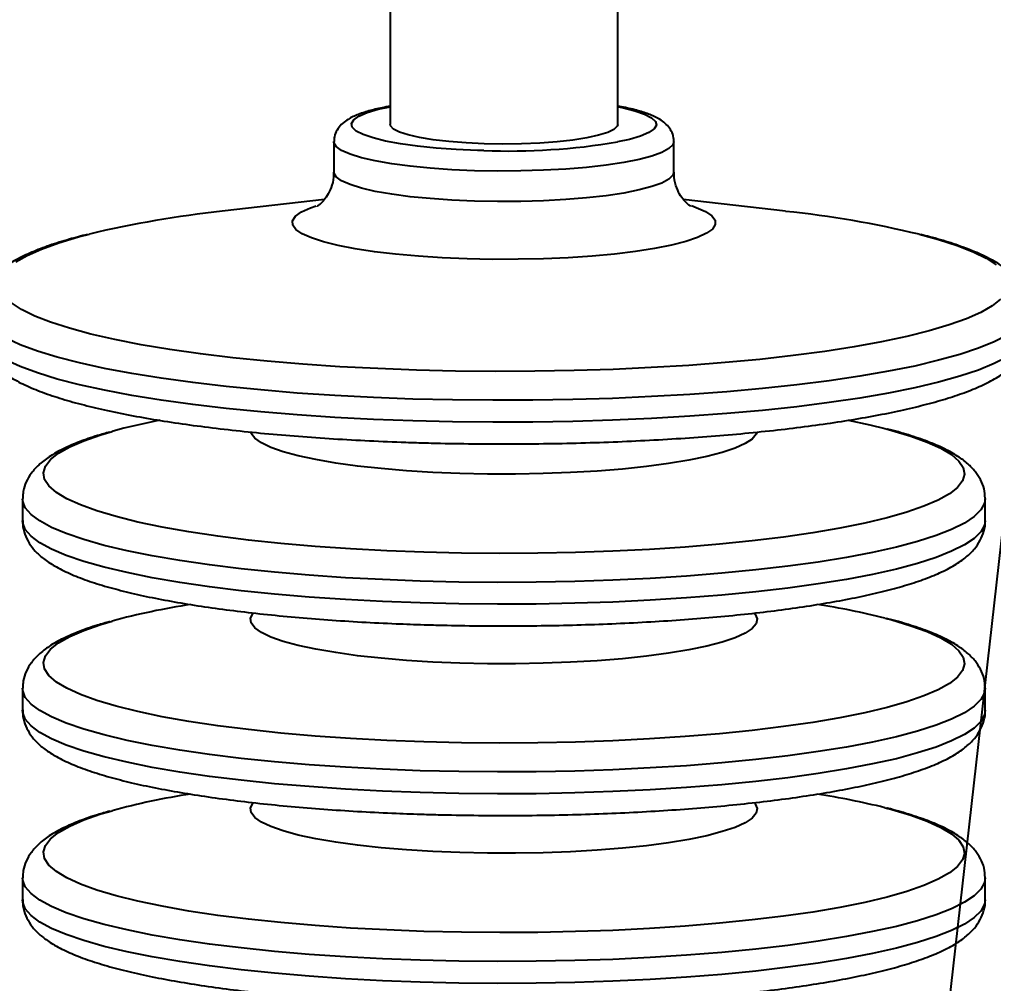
# Model space of a CAD drawing. Header units: millimetres. Extents: x 0 to 6631, y 0 to 4689.
# Drawn here: x 3397.6 to 3508.6, y 3960.4 to 4070.3 of the extents above; entities that cross this region are included whole.
import ezdxf

# ---------------------------------------------------------------- set-up
doc = ezdxf.new("R2010")
doc.units = ezdxf.units.MM
doc.header["$LTSCALE"] = 13
for name, color, linetype in [('几何体', 7, 'Continuous'), ('尺寸', 3, 'Continuous'), ('注释', 2, 'Continuous')]:
    doc.layers.add(name, color=color, linetype=linetype)
doc.styles.add('SLDTEXTSTYLE0', font='hyswlongfangsong.ttf')
doc.styles.get("Standard").update_dxf_attribs({"font": 'gbenor.shx', "bigfont": 'gbcbig.shx'})
doc.dimstyles.new('SLDDIMSTYLE0', dxfattribs={"dimtxt": 50, "dimasz": 40.8, "dimexe": 0, "dimexo": 0.0625, "dimgap": 12.5, "dimtad": 2, "dimdec": 0, "dimrnd": 1e-09, "dimzin": 12, "dimdsep": 46, "dimtxsty": 'SLDTEXTSTYLE0', "dimsah": 1, "dimcen": 0.09, "dimadec": 0, "dimazin": 3, "dimtfac": 1, "dimtdec": 0, "dimtmove": 0, "dimatfit": 0, "dimfxl": 1, "dimfrac": 2, "dimtolj": 1, "dimtzin": 12, "dimarcsym": 0})
doc.dimstyles.new('SLDDIMSTYLE2', dxfattribs={"dimtxt": 0.18, "dimasz": 40.8, "dimexe": 0, "dimexo": 0.0625, "dimgap": 0, "dimtad": 0, "dimtih": 1, "dimtoh": 1, "dimdec": 0, "dimrnd": 1e-09, "dimzin": 0, "dimdsep": 46, "dimtxsty": 'Standard', "dimsah": 1, "dimcen": 0.09, "dimadec": 0, "dimazin": 0, "dimtfac": 40.8, "dimtdec": 0, "dimtofl": 0, "dimtmove": 0, "dimatfit": 3, "dimfxl": 1, "dimfrac": 2, "dimtolj": 1, "dimtzin": 0, "dimarcsym": 0})

# ---------------------------------------------------------------- blocks, each defined once
blk = doc.blocks.new('*D18')
at = {"layer": 'Defpoints', "color": 0, "transparency": 16777216}
for p in [(3316.26, 4092.55), (3301.63, 4062.72), (3353.5, 4050.47), (3353.5, 3693.67), (3353.5, 3693.67)]:
    blk.add_point(p, dxfattribs=at)
at = {"layer": '尺寸', "color": 0, "lineweight": -2, "transparency": 16777216}
for p, q in [((3353.5, 4050.53), (3353.5, 4094.29)), ((3301.62, 4062.78), (3297.74, 4090.39))]:
    blk.add_line(p, q, dxfattribs=at)
for start, end in [(90, 98), (78.3245, 84.1623), (103.8377, 109.6755)]:
    blk.add_arc((3353.5, 3693.67), 400.61, start, end, dxfattribs=at)
at = {"layer": '尺寸', "color": 0, "transparency": 16777216}
for points in [[(3393.9, 4085.42), (3394.59, 4099), (3353.5, 4094.29)], [(3256.39, 4089.34), (3258.97, 4075.98), (3297.74, 4090.39)]]:
    blk.add_solid(points, dxfattribs=at)
at = {"layer": '尺寸', "color": 0, "transparency": 16777216, "insert": (3314.61, 4155.52), "char_height": 50, "attachment_point": 1, "rotation": 2.5305, "style": 'SLDTEXTSTYLE0'}
blk.add_mtext('\\A1;8°', dxfattribs=at)

msp = doc.modelspace()

# ---------------------------------------------------------------- linework, layer by layer
at = {"layer": '几何体'}
for p, q in [((3439.84, 4075.4), (3439.84, 4058.3)), ((3465.78, 4058.3), (3465.78, 4075.4)), ((3433.43, 4056.34), (3433.43, 4052.86)), ((3472.19, 4052.86), (3472.19, 4056.34)), ((3450.51, 4055.31), (3449.79, 4055.33)), ((3432.36, 4049.75), (3420.71, 4048.39)), ((3484.91, 4048.39), (3473.25, 4049.75)), ((3397.94, 4015.62), (3397.94, 4013.12)), ((3507.67, 4013.12), (3507.67, 4015.62)), ((3397.94, 3994), (3397.94, 3991.51)), ((3507.67, 3991.51), (3507.67, 3994)), ((3397.94, 3972.39), (3397.94, 3969.9)), ((3507.67, 3969.9), (3507.67, 3972.39))]:
    msp.add_line(p, q, dxfattribs=at)
at = {"layer": '几何体', "flags": 128}
for points in [[(3449.79, 4055.33), (3447.38, 4055.43), (3445.09, 4055.6), (3442.95, 4055.82), (3441.01, 4056.09), (3439.31, 4056.4), (3437.89, 4056.75), (3436.77, 4057.14), (3435.98, 4057.54), (3435.53, 4057.97), (3435.43, 4058.4), (3435.69, 4058.83), (3436.29, 4059.25), (3437.23, 4059.64), (3438.49, 4060.02), (3439.84, 4060.31)], [(3465.78, 4060.31), (3466.3, 4060.21), (3467.73, 4059.85), (3468.85, 4059.47), (3469.64, 4059.06), (3470.09, 4058.64), (3470.19, 4058.21), (3469.93, 4057.78), (3469.33, 4057.36), (3468.39, 4056.96), (3467.13, 4056.59), (3465.76, 4056.29)], [(3450.56, 4056.09), (3448.49, 4056.18), (3446.53, 4056.33), (3444.75, 4056.54), (3443.19, 4056.79), (3441.89, 4057.09), (3440.89, 4057.42), (3440.21, 4057.77), (3439.88, 4058.14), (3439.84, 4058.3)], [(3465.78, 4058.3), (3465.72, 4058.1), (3465.35, 4057.73), (3464.64, 4057.38), (3463.6, 4057.05), (3462.27, 4056.76), (3460.68, 4056.51), (3458.88, 4056.31), (3456.91, 4056.17), (3454.83, 4056.08), (3452.69, 4056.05), (3450.56, 4056.09)], [(3449.44, 4053.02), (3446.88, 4053.13), (3444.42, 4053.3), (3442.12, 4053.53), (3440.02, 4053.81), (3438.15, 4054.14), (3436.56, 4054.5), (3435.27, 4054.9), (3434.31, 4055.33), (3433.7, 4055.78), (3433.44, 4056.24), (3433.43, 4056.34)], [(3472.19, 4056.34), (3472.08, 4055.98), (3471.62, 4055.53), (3470.81, 4055.09), (3469.67, 4054.68), (3468.21, 4054.29), (3466.46, 4053.95), (3464.46, 4053.65), (3462.24, 4053.4), (3459.85, 4053.2), (3457.33, 4053.07), (3454.72, 4052.99), (3452.07, 4052.98), (3449.44, 4053.02)], [(3449.44, 4049.55), (3446.88, 4049.66), (3444.42, 4049.83), (3442.12, 4050.05), (3440.02, 4050.33), (3438.15, 4050.66), (3436.56, 4051.02), (3435.27, 4051.43), (3434.31, 4051.85), (3433.7, 4052.3), (3433.44, 4052.76), (3433.43, 4052.86)], [(3472.19, 4052.86), (3472.08, 4052.5), (3471.62, 4052.05), (3470.81, 4051.61), (3469.67, 4051.2), (3468.21, 4050.82), (3466.46, 4050.47), (3464.46, 4050.17), (3462.24, 4049.92), (3459.85, 4049.72), (3457.33, 4049.59), (3454.72, 4049.51), (3452.07, 4049.5), (3449.44, 4049.55)], [(3448.62, 4042.97), (3445.79, 4043.09), (3443.06, 4043.26), (3440.47, 4043.5), (3438.06, 4043.78), (3435.87, 4044.11), (3433.92, 4044.49), (3432.25, 4044.9), (3430.88, 4045.35), (3429.83, 4045.82), (3429.11, 4046.31), (3428.74, 4046.81), (3428.72, 4047.32), (3429.05, 4047.82), (3429.73, 4048.31), (3430.75, 4048.79), (3431.41, 4049.03)], [(3474.18, 4049.04), (3474.74, 4048.84), (3475.79, 4048.37), (3476.51, 4047.88), (3476.88, 4047.38), (3476.9, 4046.87), (3476.57, 4046.37), (3475.89, 4045.88), (3474.87, 4045.4), (3473.54, 4044.95), (3471.9, 4044.53), (3469.98, 4044.15), (3467.81, 4043.81), (3465.43, 4043.52), (3462.86, 4043.29), (3460.14, 4043.1), (3457.32, 4042.98), (3454.43, 4042.92), (3451.51, 4042.91), (3448.62, 4042.97)], [(3397.16, 4042.61), (3398.46, 4043.36), (3400.09, 4044.09), (3402.06, 4044.8), (3404.33, 4045.47), (3405.56, 4045.8)], [(3500.14, 4045.78), (3502.34, 4045.18), (3504.47, 4044.49), (3506.29, 4043.77), (3507.78, 4043.03), (3508.93, 4042.27)], [(3442.83, 4030.28), (3438.42, 4030.45), (3434.09, 4030.67), (3429.89, 4030.96), (3425.82, 4031.3), (3421.92, 4031.69), (3418.22, 4032.14), (3414.72, 4032.64), (3411.46, 4033.18), (3408.45, 4033.76), (3405.72, 4034.39), (3403.28, 4035.05), (3401.14, 4035.74), (3399.33, 4036.45), (3397.84, 4037.19), (3396.69, 4037.95)], [(3509.42, 4038.38), (3508.46, 4037.61), (3507.16, 4036.86), (3505.52, 4036.13), (3503.56, 4035.43), (3501.29, 4034.75), (3498.72, 4034.1), (3495.86, 4033.5), (3492.74, 4032.93), (3489.37, 4032.41), (3485.78, 4031.94), (3481.98, 4031.51), (3478.01, 4031.14), (3473.88, 4030.82), (3469.61, 4030.57), (3465.25, 4030.37), (3460.81, 4030.23), (3456.32, 4030.15), (3451.81, 4030.13), (3447.3, 4030.18), (3442.83, 4030.28)], [(3442.42, 4026.99), (3437.93, 4027.16), (3433.54, 4027.39), (3429.26, 4027.67), (3425.12, 4028.02), (3421.14, 4028.41), (3417.34, 4028.86), (3413.75, 4029.35), (3410.4, 4029.9), (3407.29, 4030.48), (3404.45, 4031.11), (3401.89, 4031.77), (3399.63, 4032.46), (3397.68, 4033.18), (3396.06, 4033.92), (3394.77, 4034.69), (3393.82, 4035.47), (3393.22, 4036.26), (3392.97, 4037.05), (3392.96, 4037.22)], [(3512.66, 4037.2), (3512.56, 4036.61), (3512.11, 4035.82), (3511.31, 4035.03), (3510.17, 4034.26), (3508.7, 4033.51), (3506.89, 4032.78), (3504.77, 4032.07), (3502.34, 4031.4), (3499.63, 4030.75), (3496.63, 4030.15), (3493.39, 4029.59), (3489.9, 4029.07), (3486.19, 4028.6), (3482.29, 4028.18), (3478.22, 4027.82), (3474, 4027.51), (3469.65, 4027.26), (3465.2, 4027.06), (3460.68, 4026.93), (3456.12, 4026.85), (3451.54, 4026.84), (3446.96, 4026.89), (3442.42, 4026.99)], [(3442.42, 4024.5), (3437.93, 4024.67), (3433.54, 4024.9), (3429.26, 4025.18), (3425.12, 4025.52), (3421.14, 4025.92), (3417.34, 4026.36), (3413.75, 4026.86), (3410.4, 4027.4), (3407.29, 4027.99), (3404.45, 4028.61), (3401.89, 4029.27), (3399.63, 4029.97), (3397.68, 4030.69), (3396.06, 4031.43), (3394.77, 4032.2), (3393.82, 4032.97), (3393.22, 4033.76), (3392.97, 4034.56), (3392.96, 4034.74)], [(3512.66, 4034.74), (3512.56, 4034.12), (3512.11, 4033.32), (3511.31, 4032.54), (3510.17, 4031.77), (3508.7, 4031.02), (3506.89, 4030.28), (3504.77, 4029.58), (3502.34, 4028.9), (3499.63, 4028.26), (3496.63, 4027.66), (3493.39, 4027.1), (3489.9, 4026.58), (3486.19, 4026.11), (3482.29, 4025.69), (3478.22, 4025.33), (3474, 4025.02), (3469.65, 4024.76), (3465.2, 4024.57), (3460.68, 4024.43), (3456.12, 4024.36), (3451.54, 4024.34), (3446.96, 4024.39), (3442.42, 4024.5)], [(3492.03, 4024.56), (3494.53, 4024.03), (3496.21, 4023.63)], [(3496.21, 4023.63), (3497.02, 4023.41), (3499.2, 4022.76), (3501.07, 4022.08), (3502.61, 4021.38), (3503.81, 4020.66), (3504.66, 4019.92), (3505.16, 4019.17), (3505.3, 4018.42), (3505.08, 4017.66), (3504.51, 4016.92), (3503.58, 4016.18), (3502.3, 4015.46), (3500.69, 4014.76), (3498.74, 4014.09), (3496.49, 4013.44), (3493.94, 4012.83), (3491.1, 4012.26), (3488.01, 4011.74), (3484.67, 4011.25), (3481.12, 4010.82), (3477.37, 4010.44), (3473.45, 4010.12), (3469.4, 4009.85), (3465.23, 4009.64), (3460.97, 4009.49), (3456.66, 4009.41), (3452.33, 4009.38), (3447.99, 4009.42), (3443.69, 4009.52)], [(3443.69, 4009.52), (3439.46, 4009.68), (3435.31, 4009.91), (3431.28, 4010.19), (3427.4, 4010.52), (3423.69, 4010.91), (3420.19, 4011.36), (3416.9, 4011.85), (3413.86, 4012.39), (3411.09, 4012.97), (3408.6, 4013.58), (3406.41, 4014.23), (3404.54, 4014.91), (3403, 4015.62), (3401.8, 4016.34), (3400.95, 4017.08), (3400.46, 4017.83), (3400.32, 4018.58), (3400.54, 4019.34), (3401.11, 4020.08), (3402.04, 4020.82), (3403.32, 4021.54), (3404.93, 4022.24), (3406.87, 4022.91), (3408.14, 4023.29)], [(3447.79, 4018.5), (3444.69, 4018.63), (3441.69, 4018.81), (3438.83, 4019.05), (3436.13, 4019.34), (3433.64, 4019.69), (3431.38, 4020.08), (3429.37, 4020.51), (3427.66, 4020.97), (3426.25, 4021.47), (3425.16, 4021.99), (3424.41, 4022.52), (3424, 4023.07), (3423.95, 4023.22)], [(3481.67, 4023.21), (3481.58, 4022.98), (3481.11, 4022.43), (3480.3, 4021.9), (3479.16, 4021.38), (3477.69, 4020.89), (3475.93, 4020.43), (3473.88, 4020.01), (3471.58, 4019.63), (3469.05, 4019.29), (3466.32, 4019.01), (3463.43, 4018.78), (3460.41, 4018.6), (3457.3, 4018.48), (3454.14, 4018.43), (3450.95, 4018.43), (3447.79, 4018.5)], [(3443.28, 4006.23), (3438.96, 4006.4), (3434.74, 4006.62), (3430.63, 4006.9), (3426.66, 4007.24), (3422.87, 4007.63), (3419.26, 4008.08), (3415.88, 4008.57), (3412.73, 4009.11), (3409.85, 4009.69), (3407.24, 4010.31), (3404.93, 4010.96), (3402.93, 4011.65), (3401.25, 4012.36), (3399.91, 4013.09), (3398.91, 4013.84), (3398.26, 4014.6), (3397.96, 4015.36), (3397.94, 4015.63)], [(3507.67, 4015.64), (3507.59, 4015.11), (3507.18, 4014.34), (3506.41, 4013.59), (3505.3, 4012.84), (3503.84, 4012.12), (3502.06, 4011.42), (3499.95, 4010.74), (3497.54, 4010.1), (3494.84, 4009.49), (3491.86, 4008.93), (3488.64, 4008.4), (3485.18, 4007.92), (3481.51, 4007.5), (3477.65, 4007.12), (3473.63, 4006.8), (3469.48, 4006.54), (3465.22, 4006.34), (3460.88, 4006.19), (3456.49, 4006.11), (3452.07, 4006.09), (3447.66, 4006.13), (3443.28, 4006.23)], [(3443.28, 4003.74), (3438.96, 4003.9), (3434.74, 4004.13), (3430.63, 4004.41), (3426.66, 4004.75), (3422.87, 4005.14), (3419.26, 4005.58), (3415.88, 4006.08), (3412.73, 4006.62), (3409.85, 4007.2), (3407.24, 4007.82), (3404.93, 4008.47), (3402.93, 4009.15), (3401.25, 4009.86), (3399.91, 4010.6), (3398.91, 4011.34), (3398.26, 4012.1), (3397.96, 4012.87), (3397.94, 4013.12)], [(3507.67, 4013.12), (3507.59, 4012.61), (3507.18, 4011.85), (3506.41, 4011.09), (3505.3, 4010.35), (3503.84, 4009.63), (3502.06, 4008.92), (3499.95, 4008.25), (3497.54, 4007.61), (3494.84, 4007), (3491.86, 4006.43), (3488.64, 4005.91), (3485.18, 4005.43), (3481.51, 4005), (3477.65, 4004.63), (3473.63, 4004.31), (3469.48, 4004.05), (3465.22, 4003.84), (3460.88, 4003.7), (3456.49, 4003.62), (3452.07, 4003.6), (3447.66, 4003.64), (3443.28, 4003.74)], [(3447.79, 3996.89), (3444.69, 3997.01), (3441.69, 3997.2), (3438.83, 3997.44), (3436.13, 3997.73), (3433.64, 3998.08), (3431.38, 3998.46), (3429.37, 3998.89), (3427.66, 3999.36), (3426.25, 3999.86), (3425.16, 4000.37), (3424.41, 4000.91), (3424, 4001.46), (3423.94, 4002.01), (3424.23, 4002.56), (3424.26, 4002.6)], [(3481.36, 4002.59), (3481.46, 4002.47), (3481.69, 4001.92), (3481.58, 4001.37), (3481.11, 4000.82), (3480.3, 4000.29), (3479.16, 3999.77), (3477.69, 3999.28), (3475.93, 3998.82), (3473.88, 3998.4), (3471.58, 3998.01), (3469.05, 3997.68), (3466.32, 3997.39), (3463.43, 3997.16), (3460.41, 3996.99), (3457.3, 3996.87), (3454.14, 3996.82), (3450.95, 3996.82), (3447.79, 3996.89)], [(3443.69, 3987.91), (3439.46, 3988.07), (3435.31, 3988.29), (3431.28, 3988.57), (3427.4, 3988.91), (3423.69, 3989.3), (3420.19, 3989.74), (3416.9, 3990.24), (3413.86, 3990.77), (3411.09, 3991.35), (3408.6, 3991.97), (3406.41, 3992.62), (3404.54, 3993.3), (3403, 3994.01), (3401.8, 3994.73), (3400.95, 3995.47), (3400.46, 3996.22), (3400.32, 3996.97), (3400.54, 3997.72), (3401.11, 3998.47), (3402.04, 3999.21), (3403.32, 3999.93), (3404.93, 4000.62), (3406.87, 4001.3), (3408.14, 4001.68)], [(3496.21, 4002.02), (3497.02, 4001.8), (3499.2, 4001.15), (3501.07, 4000.47), (3502.61, 3999.77), (3503.81, 3999.04), (3504.66, 3998.3), (3505.16, 3997.56), (3505.3, 3996.8), (3505.08, 3996.05), (3504.51, 3995.3), (3503.58, 3994.57), (3502.3, 3993.85), (3500.69, 3993.15), (3498.74, 3992.47), (3496.49, 3991.83), (3493.94, 3991.22), (3491.1, 3990.65), (3488.01, 3990.12), (3484.67, 3989.64), (3481.12, 3989.21), (3477.37, 3988.83), (3473.45, 3988.51), (3469.4, 3988.24), (3465.23, 3988.03), (3460.97, 3987.88), (3456.66, 3987.8), (3452.33, 3987.77), (3447.99, 3987.81), (3443.69, 3987.91)], [(3443.28, 3984.62), (3438.96, 3984.79), (3434.74, 3985.01), (3430.63, 3985.29), (3426.66, 3985.63), (3422.87, 3986.02), (3419.26, 3986.47), (3415.88, 3986.96), (3412.73, 3987.5), (3409.85, 3988.08), (3407.24, 3988.7), (3404.93, 3989.35), (3402.93, 3990.04), (3401.25, 3990.75), (3399.91, 3991.48), (3398.91, 3992.22), (3398.26, 3992.98), (3397.96, 3993.75), (3397.94, 3994.02)], [(3507.67, 3994.03), (3507.59, 3993.49), (3507.18, 3992.73), (3506.41, 3991.97), (3505.3, 3991.23), (3503.84, 3990.51), (3502.06, 3989.8), (3499.95, 3989.13), (3497.54, 3988.49), (3494.84, 3987.88), (3491.86, 3987.31), (3488.64, 3986.79), (3485.18, 3986.31), (3481.51, 3985.88), (3477.65, 3985.51), (3473.63, 3985.19), (3469.48, 3984.93), (3465.22, 3984.72), (3460.88, 3984.58), (3456.49, 3984.5), (3452.07, 3984.48), (3447.66, 3984.52), (3443.28, 3984.62)], [(3443.28, 3982.13), (3438.96, 3982.29), (3434.74, 3982.52), (3430.63, 3982.8), (3426.66, 3983.13), (3422.87, 3983.53), (3419.26, 3983.97), (3415.88, 3984.46), (3412.73, 3985), (3409.85, 3985.58), (3407.24, 3986.2), (3404.93, 3986.86), (3402.93, 3987.54), (3401.25, 3988.25), (3399.91, 3988.98), (3398.91, 3989.73), (3398.26, 3990.49), (3397.96, 3991.25), (3397.94, 3991.51)], [(3507.67, 3991.51), (3507.59, 3991), (3507.18, 3990.24), (3506.41, 3989.48), (3505.3, 3988.74), (3503.84, 3988.01), (3502.06, 3987.31), (3499.95, 3986.64), (3497.54, 3985.99), (3494.84, 3985.39), (3491.86, 3984.82), (3488.64, 3984.3), (3485.18, 3983.82), (3481.51, 3983.39), (3477.65, 3983.02), (3473.63, 3982.7), (3469.48, 3982.43), (3465.22, 3982.23), (3460.88, 3982.09), (3456.49, 3982), (3452.07, 3981.98), (3447.66, 3982.03), (3443.28, 3982.13)], [(3447.79, 3975.28), (3444.69, 3975.4), (3441.69, 3975.59), (3438.83, 3975.83), (3436.13, 3976.12), (3433.64, 3976.46), (3431.38, 3976.85), (3429.37, 3977.28), (3427.66, 3977.75), (3426.25, 3978.24), (3425.16, 3978.76), (3424.41, 3979.3), (3424, 3979.85), (3423.94, 3980.4), (3424.23, 3980.95), (3424.26, 3980.98)], [(3496.21, 3980.4), (3497.02, 3980.19), (3499.2, 3979.54), (3501.07, 3978.86), (3502.61, 3978.15), (3503.81, 3977.43), (3504.66, 3976.69), (3505.16, 3975.94), (3505.3, 3975.19), (3505.08, 3974.44), (3504.51, 3973.69), (3503.58, 3972.96), (3502.3, 3972.24), (3500.69, 3971.54), (3498.74, 3970.86), (3496.49, 3970.22), (3493.94, 3969.61), (3491.1, 3969.04), (3488.01, 3968.51), (3484.67, 3968.03), (3481.12, 3967.6), (3477.37, 3967.22), (3473.45, 3966.89), (3469.4, 3966.63), (3465.23, 3966.42), (3460.97, 3966.27), (3456.66, 3966.18), (3452.33, 3966.16), (3447.99, 3966.2), (3443.69, 3966.3)], [(3481.36, 3980.98), (3481.46, 3980.86), (3481.69, 3980.31), (3481.58, 3979.76), (3481.11, 3979.21), (3480.3, 3978.67), (3479.16, 3978.16), (3477.69, 3977.67), (3475.93, 3977.21), (3473.88, 3976.78), (3471.58, 3976.4), (3469.05, 3976.07), (3466.32, 3975.78), (3463.43, 3975.55), (3460.41, 3975.38), (3457.3, 3975.26), (3454.14, 3975.2), (3450.95, 3975.21), (3447.79, 3975.28)], [(3443.69, 3966.3), (3439.46, 3966.46), (3435.31, 3966.68), (3431.28, 3966.96), (3427.4, 3967.3), (3423.69, 3967.69), (3420.19, 3968.13), (3416.9, 3968.62), (3413.86, 3969.16), (3411.09, 3969.74), (3408.6, 3970.36), (3406.41, 3971.01), (3404.54, 3971.69), (3403, 3972.39), (3401.8, 3973.12), (3400.95, 3973.86), (3400.46, 3974.6), (3400.32, 3975.36), (3400.54, 3976.11), (3401.11, 3976.86), (3402.04, 3977.59), (3403.32, 3978.31), (3404.93, 3979.01), (3406.87, 3979.69), (3408.14, 3980.06)], [(3443.28, 3963.01), (3438.96, 3963.17), (3434.74, 3963.4), (3430.63, 3963.68), (3426.66, 3964.02), (3422.87, 3964.41), (3419.26, 3964.85), (3415.88, 3965.35), (3412.73, 3965.88), (3409.85, 3966.47), (3407.24, 3967.09), (3404.93, 3967.74), (3402.93, 3968.42), (3401.25, 3969.13), (3399.91, 3969.86), (3398.91, 3970.61), (3398.26, 3971.37), (3397.96, 3972.14), (3397.94, 3972.4)], [(3507.67, 3972.41), (3507.59, 3971.88), (3507.18, 3971.12), (3506.41, 3970.36), (3505.3, 3969.62), (3503.84, 3968.89), (3502.06, 3968.19), (3499.95, 3967.52), (3497.54, 3966.87), (3494.84, 3966.27), (3491.86, 3965.7), (3488.64, 3965.18), (3485.18, 3964.7), (3481.51, 3964.27), (3477.65, 3963.9), (3473.63, 3963.58), (3469.48, 3963.31), (3465.22, 3963.11), (3460.88, 3962.97), (3456.49, 3962.89), (3452.07, 3962.87), (3447.66, 3962.91), (3443.28, 3963.01)], [(3443.28, 3960.52), (3438.96, 3960.68), (3434.74, 3960.9), (3430.63, 3961.18), (3426.66, 3961.52), (3422.87, 3961.91), (3419.26, 3962.36), (3415.88, 3962.85), (3412.73, 3963.39), (3409.85, 3963.97), (3407.24, 3964.59), (3404.93, 3965.25), (3402.93, 3965.93), (3401.25, 3966.64), (3399.91, 3967.37), (3398.91, 3968.12), (3398.26, 3968.88), (3397.96, 3969.64), (3397.94, 3969.9)], [(3507.67, 3969.9), (3507.59, 3969.39), (3507.18, 3968.62), (3506.41, 3967.87), (3505.3, 3967.12), (3503.84, 3966.4), (3502.06, 3965.7), (3499.95, 3965.02), (3497.54, 3964.38), (3494.84, 3963.77), (3491.86, 3963.21), (3488.64, 3962.68), (3485.18, 3962.21), (3481.51, 3961.78), (3477.65, 3961.4), (3473.63, 3961.08), (3469.48, 3960.82), (3465.22, 3960.62), (3460.88, 3960.47), (3456.49, 3960.39), (3452.07, 3960.37), (3447.66, 3960.41), (3443.28, 3960.52)]]:
    msp.add_lwpolyline(points, dxfattribs=at)
at = {"layer": '几何体'}
for centre, radius, start, end in [((3453.31, 4130.99), 75.73, 267.8817, 279.4568), ((3434.04, 3925.1), 124.01, 96.1695, 103.2775), ((3472.3, 3929.35), 119.7, 76.5514, 83.9549), ((3426.42, 3957.21), 68.56, 100.7754, 105.4618), ((3429.19, 3924.2), 80.28, 98.6578, 105.198), ((3474.41, 3913.89), 90.79, 76.1055, 81.0569), ((3429.19, 3902.59), 80.28, 98.6578, 105.198), ((3474.41, 3892.27), 90.79, 76.1055, 81.0569)]:
    msp.add_arc(centre, radius, start, end, dxfattribs=at)
for points, knots in [([(3439.84, 4060.37), (3439.53, 4060.31), (3438.63, 4060.15), (3437.37, 4059.83), (3436.02, 4059.39), (3435.04, 4058.9), (3434.29, 4058.33), (3433.78, 4057.7), (3433.46, 4057), (3433.46, 4056.52), (3433.46, 4056.33)], [0, 0, 0, 0, 0.089377, 0.262084, 0.44035, 0.630993, 0.745619, 0.845514, 0.938843, 1, 1, 1, 1]), ([(3472.18, 4056.34), (3472.16, 4056.63), (3472.1, 4057.2), (3471.69, 4057.91), (3471.17, 4058.47), (3470.49, 4058.95), (3469.57, 4059.39), (3468.3, 4059.82), (3467.02, 4060.15), (3466.08, 4060.32), (3465.78, 4060.37)], [0, 0, 0, 0, 0.092272, 0.18466, 0.281821, 0.397027, 0.549591, 0.726835, 0.912978, 1, 1, 1, 1]), ([(3433.39, 4052.86), (3433.39, 4052.67), (3433.42, 4052.05), (3433.15, 4051.09), (3432.7, 4050.16), (3432.2, 4049.52), (3431.8, 4049.14), (3431.54, 4048.96), (3431.52, 4048.95), (3431.52, 4048.95)], [0, 0, 0, 0, 0.084874, 0.260931, 0.423627, 0.57554, 0.721773, 0.870679, 1, 1, 1, 1]), ([(3474.11, 4048.95), (3474.09, 4048.95), (3474.06, 4048.97), (3473.76, 4049.19), (3473.32, 4049.62), (3472.81, 4050.33), (3472.38, 4051.34), (3472.16, 4052.25), (3472.21, 4052.78), (3472.22, 4052.86)], [0, 0, 0, 0, 0.151077, 0.303933, 0.45477, 0.609716, 0.773852, 0.964265, 1, 1, 1, 1]), ([(3405.35, 4045.75), (3404.65, 4045.57), (3403.09, 4045.17), (3400.98, 4044.5), (3398.95, 4043.73), (3397.15, 4042.87), (3395.69, 4041.95), (3394.56, 4040.98), (3393.75, 4039.98), (3393.23, 4038.91), (3392.95, 4037.96), (3392.99, 4037.39), (3393, 4037.21)], [0, 0, 0, 0, 0.10199, 0.225744, 0.351453, 0.480195, 0.613396, 0.721022, 0.810733, 0.890699, 0.965993, 1, 1, 1, 1]), ([(3512.66, 4037.16), (3512.66, 4037.16), (3512.71, 4037.57), (3512.54, 4038.41), (3512.13, 4039.52), (3511.47, 4040.51), (3510.59, 4041.41), (3509.42, 4042.3), (3507.89, 4043.16), (3506, 4044), (3503.79, 4044.78), (3501.91, 4045.35), (3500.67, 4045.65), (3500.34, 4045.73)], [0, 0, 0, 0, 0.001603, 0.080359, 0.158252, 0.239665, 0.330496, 0.437127, 0.5624, 0.696479, 0.8268, 0.953453, 1, 1, 1, 1]), ([(3393, 4034.72), (3392.99, 4034.48), (3392.98, 4033.83), (3393.31, 4032.83), (3393.88, 4031.81), (3394.68, 4030.88), (3395.73, 4029.99), (3397.12, 4029.11), (3398.89, 4028.26), (3400.98, 4027.46), (3403.32, 4026.73), (3405.88, 4026.06), (3408.66, 4025.44), (3411.65, 4024.87), (3414.84, 4024.34), (3418.23, 4023.87), (3421.79, 4023.44), (3425.51, 4023.06), (3429.38, 4022.73), (3433.37, 4022.45), (3437.46, 4022.22), (3440.64, 4022.09), (3442.44, 4022.03), (3442.84, 4022.02)], [0, 0, 0, 0, 0.0203403, 0.0547297, 0.0897828, 0.1280077, 0.172191, 0.2245944, 0.2831537, 0.3413242, 0.3977019, 0.4528367, 0.5071832, 0.5610177, 0.6145077, 0.6677581, 0.7208374, 0.7737923, 0.8266552, 0.8794497, 0.9321937, 0.9849008, 1, 1, 1, 1]), ([(3442.84, 4022.02), (3443.58, 4022), (3445.73, 4021.94), (3449.32, 4021.88), (3453.6, 4021.86), (3457.87, 4021.9), (3462.12, 4021.99), (3466.32, 4022.14), (3470.44, 4022.34), (3474.48, 4022.6), (3478.39, 4022.9), (3482.17, 4023.26), (3485.8, 4023.67), (3489.25, 4024.12), (3492.52, 4024.62), (3495.58, 4025.17), (3498.42, 4025.76), (3501.04, 4026.39), (3503.43, 4027.07), (3505.58, 4027.8), (3507.5, 4028.61), (3509.14, 4029.48), (3510.44, 4030.41), (3511.42, 4031.38), (3512.1, 4032.4), (3512.56, 4033.5), (3512.63, 4034.28), (3512.66, 4034.66)], [0, 0, 0, 0, 0.022247, 0.064544, 0.10684, 0.149135, 0.191433, 0.233739, 0.27606, 0.318403, 0.360776, 0.403191, 0.445662, 0.488205, 0.530845, 0.573616, 0.616568, 0.659772, 0.703344, 0.747463, 0.792423, 0.838682, 0.881396, 0.91655, 0.946677, 0.974159, 1, 1, 1, 1]), ([(3507.66, 4015.67), (3507.63, 4016.03), (3507.58, 4016.79), (3507.15, 4017.84), (3506.51, 4018.8), (3505.65, 4019.67), (3504.51, 4020.52), (3503.01, 4021.35), (3501.15, 4022.15), (3498.96, 4022.89), (3497.38, 4023.36), (3496.47, 4023.57), (3496.44, 4023.58)], [0, 0, 0, 0, 0.073516, 0.154586, 0.239169, 0.333629, 0.445197, 0.578019, 0.721462, 0.860381, 0.995066, 1, 1, 1, 1]), ([(3407.88, 4023.22), (3407.41, 4023.09), (3406.16, 4022.74), (3404.4, 4022.12), (3402.55, 4021.33), (3401.02, 4020.47), (3399.83, 4019.56), (3398.95, 4018.61), (3398.35, 4017.59), (3397.99, 4016.59), (3397.98, 4015.92), (3397.98, 4015.65)], [0, 0, 0, 0, 0.085235, 0.228313, 0.374615, 0.525969, 0.656381, 0.762099, 0.854444, 0.940049, 1, 1, 1, 1]), ([(3397.98, 4013.15), (3397.97, 4013.01), (3397.93, 4012.47), (3398.19, 4011.54), (3398.69, 4010.51), (3399.41, 4009.59), (3400.37, 4008.74), (3401.64, 4007.9), (3403.28, 4007.07), (3405.28, 4006.3), (3407.53, 4005.58), (3410, 4004.94), (3412.68, 4004.34), (3415.57, 4003.8), (3418.66, 4003.3), (3421.94, 4002.86), (3425.39, 4002.46), (3428.99, 4002.11), (3432.73, 4001.81), (3436.59, 4001.56), (3440.25, 4001.38), (3442.65, 4001.3), (3443.71, 4001.26)], [0, 0, 0, 0, 0.012824, 0.048137, 0.083549, 0.121508, 0.164935, 0.21687, 0.27717, 0.338707, 0.398103, 0.455947, 0.512831, 0.569107, 0.624982, 0.680583, 0.73599, 0.791258, 0.846425, 0.901519, 0.956558, 1, 1, 1, 1]), ([(3443.71, 4001.26), (3444.42, 4001.24), (3446.47, 4001.18), (3449.9, 4001.13), (3453.99, 4001.12), (3458.08, 4001.16), (3462.13, 4001.26), (3466.13, 4001.41), (3470.05, 4001.62), (3473.87, 4001.88), (3477.57, 4002.19), (3481.13, 4002.55), (3484.52, 4002.96), (3487.74, 4003.42), (3490.76, 4003.93), (3493.56, 4004.47), (3496.15, 4005.07), (3498.51, 4005.71), (3500.63, 4006.4), (3502.54, 4007.17), (3504.16, 4008), (3505.45, 4008.89), (3506.42, 4009.83), (3507.12, 4010.82), (3507.54, 4011.89), (3507.72, 4012.72), (3507.66, 4013.14), (3507.66, 4013.18)], [0, 0, 0, 0, 0.023188, 0.067276, 0.111364, 0.15545, 0.199541, 0.243643, 0.287764, 0.331915, 0.376106, 0.420352, 0.464672, 0.509091, 0.553645, 0.598385, 0.64339, 0.688779, 0.734747, 0.781622, 0.829932, 0.874721, 0.910924, 0.941811, 0.969956, 0.996986, 1, 1, 1, 1]), ([(3407.88, 4001.61), (3407.41, 4001.48), (3406.16, 4001.13), (3404.4, 4000.5), (3402.55, 3999.71), (3401.02, 3998.86), (3399.83, 3997.95), (3398.95, 3997), (3398.35, 3995.98), (3397.99, 3994.97), (3397.98, 3994.31), (3397.98, 3994.03)], [0, 0, 0, 0, 0.085235, 0.228313, 0.374615, 0.525969, 0.656381, 0.762099, 0.854444, 0.940049, 1, 1, 1, 1]), ([(3507.66, 3994.06), (3507.63, 3994.42), (3507.58, 3995.18), (3507.15, 3996.23), (3506.51, 3997.19), (3505.65, 3998.06), (3504.51, 3998.91), (3503.01, 3999.74), (3501.15, 4000.54), (3498.96, 4001.27), (3497.38, 4001.75), (3496.47, 4001.96), (3496.44, 4001.97)], [0, 0, 0, 0, 0.073516, 0.154586, 0.239169, 0.333629, 0.445197, 0.578019, 0.721462, 0.860381, 0.995066, 1, 1, 1, 1]), ([(3397.98, 3991.54), (3397.97, 3991.4), (3397.93, 3990.85), (3398.19, 3989.93), (3398.69, 3988.9), (3399.41, 3987.98), (3400.37, 3987.12), (3401.64, 3986.28), (3403.28, 3985.46), (3405.28, 3984.68), (3407.53, 3983.97), (3410, 3983.32), (3412.68, 3982.73), (3415.57, 3982.19), (3418.66, 3981.69), (3421.94, 3981.24), (3425.39, 3980.84), (3428.99, 3980.49), (3432.73, 3980.19), (3436.59, 3979.95), (3440.25, 3979.77), (3442.65, 3979.68), (3443.71, 3979.65)], [0, 0, 0, 0, 0.012824, 0.048137, 0.083549, 0.121508, 0.164935, 0.21687, 0.27717, 0.338707, 0.398103, 0.455947, 0.512831, 0.569107, 0.624982, 0.680583, 0.73599, 0.791258, 0.846425, 0.901519, 0.956558, 1, 1, 1, 1]), ([(3443.71, 3979.65), (3444.42, 3979.63), (3446.47, 3979.57), (3449.9, 3979.52), (3453.99, 3979.5), (3458.08, 3979.55), (3462.13, 3979.65), (3466.13, 3979.8), (3470.05, 3980.01), (3473.87, 3980.27), (3477.57, 3980.58), (3481.13, 3980.94), (3484.52, 3981.35), (3487.74, 3981.81), (3490.76, 3982.31), (3493.56, 3982.86), (3496.15, 3983.45), (3498.51, 3984.09), (3500.63, 3984.79), (3502.54, 3985.55), (3504.16, 3986.39), (3505.45, 3987.28), (3506.42, 3988.21), (3507.12, 3989.2), (3507.54, 3990.28), (3507.72, 3991.11), (3507.66, 3991.52), (3507.66, 3991.57)], [0, 0, 0, 0, 0.023188, 0.067276, 0.111364, 0.15545, 0.199541, 0.243643, 0.287764, 0.331915, 0.376106, 0.420352, 0.464672, 0.509091, 0.553645, 0.598385, 0.64339, 0.688779, 0.734747, 0.781622, 0.829932, 0.874721, 0.910924, 0.941811, 0.969956, 0.996986, 1, 1, 1, 1]), ([(3507.66, 3972.45), (3507.63, 3972.81), (3507.58, 3973.57), (3507.15, 3974.62), (3506.51, 3975.58), (3505.65, 3976.45), (3504.51, 3977.29), (3503.01, 3978.13), (3501.15, 3978.93), (3498.96, 3979.66), (3497.38, 3980.13), (3496.47, 3980.35), (3496.44, 3980.36)], [0, 0, 0, 0, 0.073516, 0.154586, 0.239169, 0.333629, 0.445197, 0.578019, 0.721462, 0.860381, 0.995066, 1, 1, 1, 1]), ([(3407.88, 3980), (3407.41, 3979.87), (3406.16, 3979.52), (3404.4, 3978.89), (3402.55, 3978.1), (3401.02, 3977.25), (3399.83, 3976.34), (3398.95, 3975.38), (3398.35, 3974.37), (3397.99, 3973.36), (3397.98, 3972.7), (3397.98, 3972.42)], [0, 0, 0, 0, 0.085235, 0.228313, 0.374615, 0.525969, 0.656381, 0.762099, 0.854444, 0.940049, 1, 1, 1, 1]), ([(3397.98, 3969.93), (3397.97, 3969.78), (3397.93, 3969.24), (3398.19, 3968.32), (3398.69, 3967.29), (3399.41, 3966.37), (3400.37, 3965.51), (3401.64, 3964.67), (3403.28, 3963.85), (3405.28, 3963.07), (3407.53, 3962.36), (3410, 3961.71), (3412.68, 3961.12), (3415.57, 3960.58), (3418.66, 3960.08), (3421.94, 3959.63), (3425.39, 3959.23), (3428.99, 3958.88), (3432.73, 3958.58), (3436.59, 3958.34), (3440.25, 3958.15), (3442.65, 3958.07), (3443.71, 3958.04)], [0, 0, 0, 0, 0.012824, 0.048137, 0.083549, 0.121508, 0.164935, 0.21687, 0.27717, 0.338707, 0.398103, 0.455947, 0.512831, 0.569107, 0.624982, 0.680583, 0.73599, 0.791258, 0.846425, 0.901519, 0.956558, 1, 1, 1, 1]), ([(3443.71, 3958.04), (3444.42, 3958.02), (3446.47, 3957.96), (3449.9, 3957.9), (3453.99, 3957.89), (3458.08, 3957.93), (3462.13, 3958.03), (3466.13, 3958.19), (3470.05, 3958.39), (3473.87, 3958.66), (3477.57, 3958.97), (3481.13, 3959.33), (3484.52, 3959.74), (3487.74, 3960.2), (3490.76, 3960.7), (3493.56, 3961.25), (3496.15, 3961.84), (3498.51, 3962.48), (3500.63, 3963.18), (3502.54, 3963.94), (3504.16, 3964.78), (3505.45, 3965.66), (3506.42, 3966.6), (3507.12, 3967.59), (3507.54, 3968.67), (3507.72, 3969.49), (3507.66, 3969.91), (3507.66, 3969.95)], [0, 0, 0, 0, 0.023188, 0.067276, 0.111364, 0.15545, 0.199541, 0.243643, 0.287764, 0.331915, 0.376106, 0.420352, 0.464672, 0.509091, 0.553645, 0.598385, 0.64339, 0.688779, 0.734747, 0.781622, 0.829932, 0.874721, 0.910924, 0.941811, 0.969956, 0.996986, 1, 1, 1, 1])]:
    msp.add_open_spline(points, degree=3, knots=knots, dxfattribs=at)

# ---------------------------------------------------------------- dimensions: what is measured, and where the dimension line sits
at = {"layer": '尺寸'}
dim = msp.add_angular_dim_2l(base=(3316.26, 4092.55), line1=((3353.5, 4050.47), (3353.5, 3693.67)), line2=((3301.63, 4062.72), (3353.5, 3693.67)), dimstyle='SLDDIMSTYLE0', override={"dimtol": 0, "dimlim": 0, "dimtp": 0, "dimtm": 0, "dimtfac": 40.8, "dimtdec": 0, "dimtolj": 1, "dimtzin": 0}, dxfattribs=at)
dim.commit()
dim.dimension.update_dxf_attribs({"geometry": '*D18', "text_midpoint": (3335.81, 4093.9), "dimtype": 162})

# ---------------------------------------------------------------- leaders
at = {"layer": '注释'}
msp.add_leader([(3452.81, 3508.19), (3522.42, 4125.27)], dimstyle='SLDDIMSTYLE2', dxfattribs=at)

doc.saveas('drawing.dxf')
